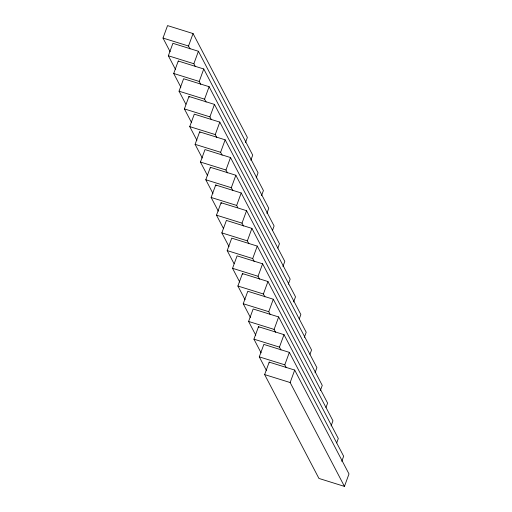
<?xml version="1.0" encoding="UTF-8"?>
<svg xmlns="http://www.w3.org/2000/svg" width="512" height="512" viewBox="0 0 512 512"><rect width="100%" height="100%" fill="white"/><g stroke="black" fill="none" stroke-linecap="round" stroke-linejoin="round"><path stroke-width="0.77" d="M170.163 51.763L163.002 38.061L167.552 25.6L193.062 33.562L247.36 137.414L245.485 142.547M175.514 69.478L168.352 55.77L172.902 43.309L198.413 51.27L252.71 155.13L250.835 160.262M180.864 87.187L173.702 73.485L178.253 61.024L203.763 68.986L258.061 172.838L256.186 177.971M190.022 48.902L188.512 46.022L193.062 33.562M185.837 104.179L179.046 91.194L183.603 78.733L209.114 86.694L263.411 190.554L261.536 195.686M195.373 66.618L193.862 63.731L198.413 51.27M191.565 122.611L184.397 108.909L188.954 96.448L214.464 104.403L268.755 208.262L266.886 213.395M200.717 84.326L199.213 81.446L203.763 68.986M196.909 140.32L189.747 126.618L194.298 114.157L219.814 122.118L274.106 225.978L272.499 230.374M206.067 102.042L204.563 99.155L209.114 86.694M202.259 158.035L195.098 144.333L199.648 131.872L225.158 139.827L279.456 243.686L277.85 248.083M211.418 119.75L209.907 116.864L214.464 104.403M207.61 175.744L200.448 162.042L204.998 149.581L230.509 157.542L284.806 261.402L282.931 266.528M216.768 137.466L215.258 134.579L219.814 122.118M212.96 193.459L205.798 179.757L210.349 167.296L235.859 175.251L290.157 279.11L288.282 284.243M222.118 155.174L220.608 152.288L225.158 139.827M218.31 211.168L211.142 197.466L215.699 185.005L241.21 192.966L295.507 296.826L293.632 301.952M227.469 172.89L225.958 170.003L230.509 157.542M223.283 228.16L216.493 215.174L221.05 202.714L246.56 210.675L300.858 314.534L299.245 318.931M232.813 190.598L231.309 187.712L235.859 175.251M229.011 246.592L221.843 232.89L226.394 220.429L251.91 228.39L306.202 332.243L304.326 337.376M237.786 207.59L236.659 205.427L241.21 192.966M233.978 263.584L227.194 250.598L231.744 238.138L257.261 246.099L311.552 349.958L309.946 354.355M243.514 226.022L242.01 223.136L246.56 210.675M239.706 282.016L232.544 268.314L237.094 255.853L262.605 263.808L316.902 367.667L315.027 372.8M248.864 243.731L247.354 240.851L251.91 228.39M245.056 299.725L237.894 286.022L242.445 273.562L267.955 281.523L322.253 385.382L320.378 390.509M254.214 261.446L252.704 258.56L257.261 246.099M250.406 317.44L243.245 303.738L247.795 291.277L273.306 299.232L327.603 403.091L325.997 407.488M259.565 279.155L258.054 276.269L262.605 263.808M255.757 335.149L248.589 321.446L253.146 308.986L278.656 316.947L332.954 420.806L331.078 425.933M264.915 296.87L263.405 293.984L267.955 281.523M261.107 352.864L253.939 339.162L258.496 326.701L284.006 334.656L338.298 438.515L336.691 442.912M270.259 314.579L268.755 311.693L273.306 299.232M266.451 370.573L259.29 356.87L263.84 344.41L289.357 352.371L343.648 456.23L341.773 461.357M275.61 332.294L274.106 329.408L278.656 316.947M264.64 374.586L269.19 362.125L294.701 370.08L348.998 473.939L344.448 486.4L318.938 478.438L264.64 374.586L290.15 382.541L344.448 486.4M280.96 350.003L279.45 347.117L284.006 334.656M286.31 367.712L284.8 364.832L289.357 352.371M290.15 382.541L294.701 370.08M163.002 38.061L188.512 46.022M168.352 55.77L193.862 63.731M173.702 73.485L199.213 81.446M179.046 91.194L204.563 99.155M184.397 108.909L209.907 116.864M189.747 126.618L215.258 134.579M195.098 144.333L220.608 152.288M200.448 162.042L225.958 170.003M205.798 179.757L231.309 187.712M211.142 197.466L236.659 205.427M216.493 215.174L242.01 223.136M221.843 232.89L247.354 240.851M227.194 250.598L252.704 258.56M232.544 268.314L258.054 276.269M237.894 286.022L263.405 293.984M243.245 303.738L268.755 311.693M248.589 321.446L274.106 329.408M253.939 339.162L279.45 347.117M259.29 356.87L284.8 364.832M178.253 61.024L178.63 61.747M188.954 96.448L189.325 97.165M199.648 131.872L200.026 132.589M210.349 167.296L210.726 168.013M215.699 185.005L216.077 185.728M221.05 202.714L221.427 203.437M242.445 273.562L242.822 274.285M258.496 326.701L258.867 327.418M269.19 362.125L269.568 362.842"/></g></svg>
